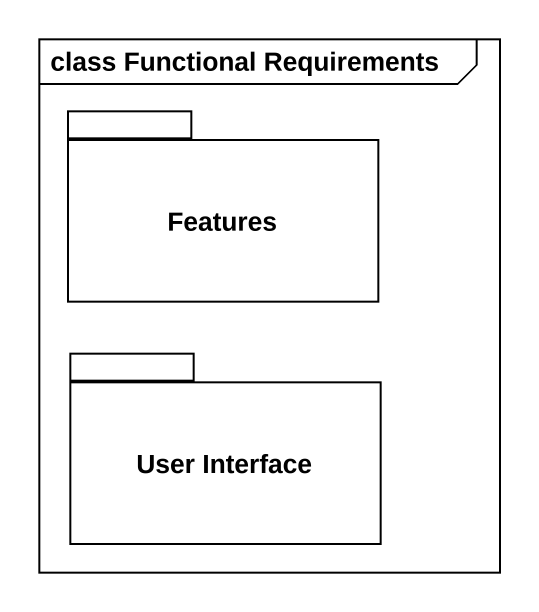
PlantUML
@startuml
mainframe class Functional Requirements
package Features {
}
package "User Interface" as User_Interface {
}
@enduml
